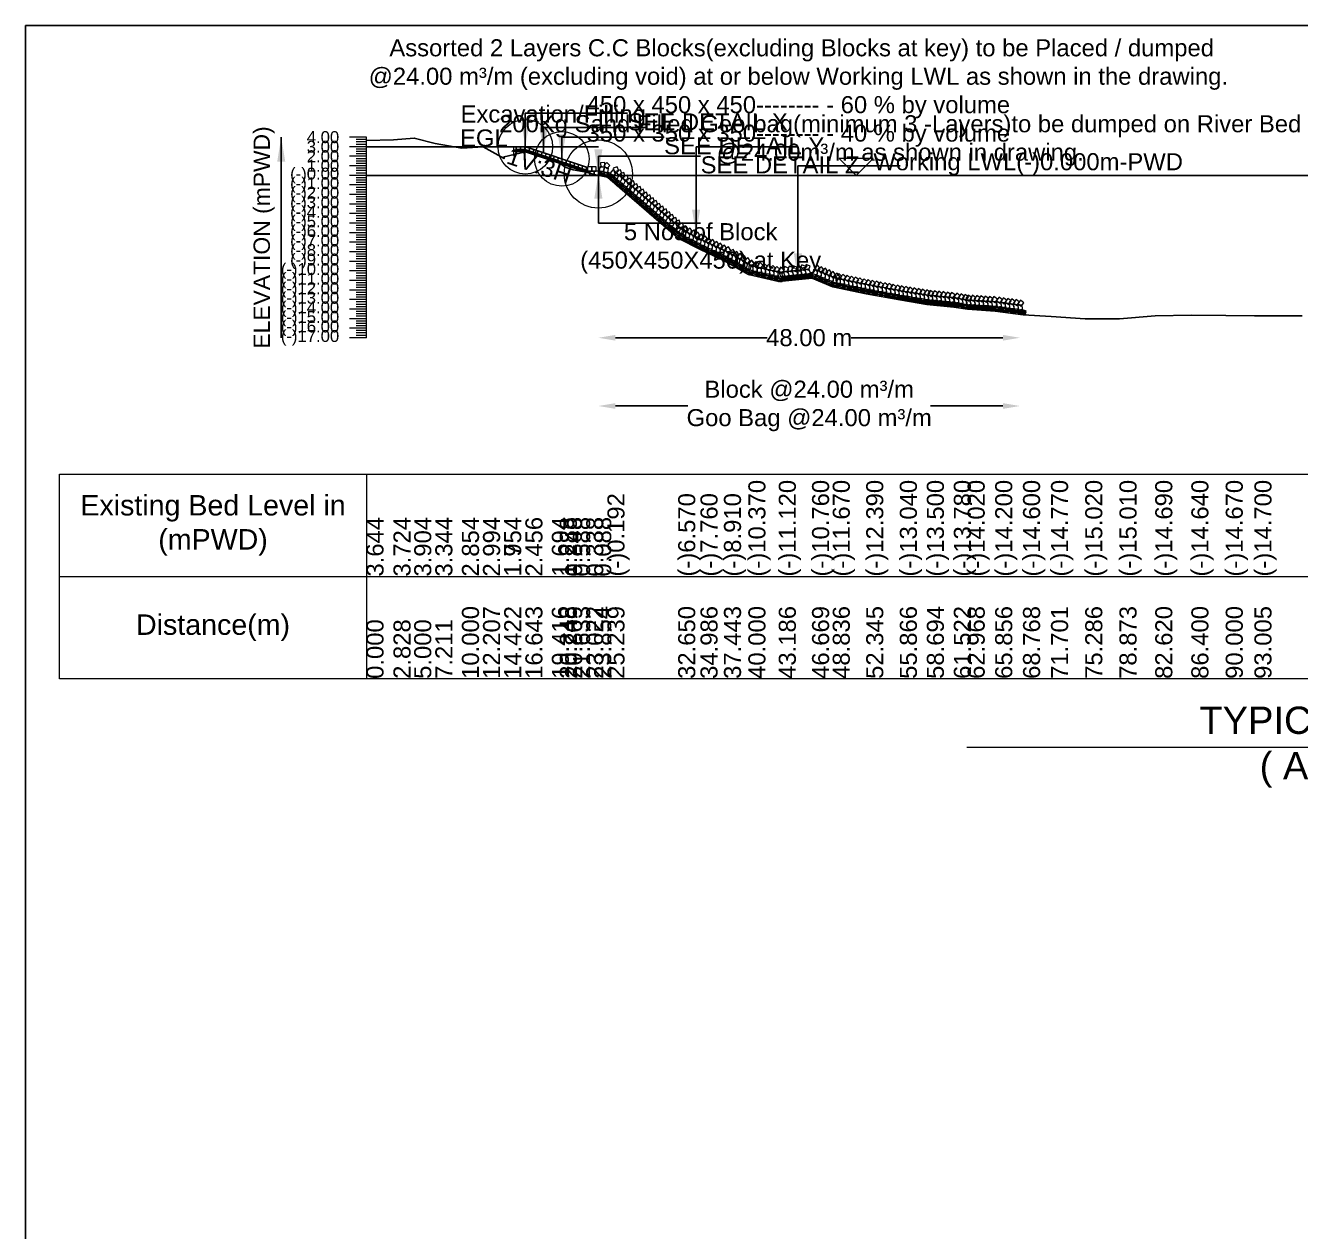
# Model space of a CAD drawing. Header units: inches. Extents: x 89000 to 845000, y -7071 to 18.
# Drawn here: x 325000 to 328739, y -3536 to 0 of the extents above; entities that cross this region are included whole.
import ezdxf

# ---------------------------------------------------------------- set-up
doc = ezdxf.new("R2010")
doc.units = ezdxf.units.IN
doc.header["$LTSCALE"] = 7
doc.header["$MEASUREMENT"] = 0
for name, color, linetype, lineweight in [('Cross section Data Border', 7, 'Continuous', 9), ('Cross Section Labels', 7, 'Continuous', 9), ('Existing_Bed_Level for Xsection', 7, 'Continuous', 25), ('Long Section Labels', 7, 'Continuous', 9)]:
    doc.layers.add(name, color=color, linetype=linetype, lineweight=lineweight)
doc.styles.get("Standard").update_dxf_attribs({"font": 'arial.ttf'})
doc.dimstyles.new('Appron Lebeling Style', dxfattribs={"dimtxt": 50, "dimasz": 50, "dimexe": 0.18, "dimexo": 0.0625, "dimgap": 0.09, "dimtad": 0, "dimtih": 1, "dimtoh": 1, "dimdec": 4, "dimzin": 0, "dimdsep": 46, "dimtxsty": 'Standard', "dimcen": 0.09, "dimse1": 1, "dimse2": 1, "dimadec": 0, "dimazin": 0, "dimtfac": 1, "dimtdec": 4, "dimtofl": 0, "dimtmove": 0, "dimatfit": 3, "dimfxl": 1, "dimtolj": 1, "dimtzin": 0, "dimarcsym": 0})
doc.dimstyles.get("Standard").update_dxf_attribs({"dimtxt": 0.18, "dimasz": 0.18, "dimexe": 0.18, "dimexo": 0.0625, "dimgap": 0.09, "dimtad": 0, "dimtih": 1, "dimtoh": 1, "dimdec": 4, "dimzin": 0, "dimdsep": 46, "dimtxsty": 'Standard', "dimcen": 0.09, "dimadec": 0, "dimazin": 0, "dimtfac": 1, "dimtdec": 4, "dimtofl": 0, "dimtmove": 0, "dimatfit": 3, "dimfxl": 1, "dimtolj": 1, "dimtzin": 0, "dimarcsym": 0})

# ---------------------------------------------------------------- blocks, each defined once
blk = doc.blocks.new('*D25')
at = {"layer": 'Cross Section Labels', "color": 0, "lineweight": -2, "transparency": 16777216}
for p, q in [((326730.1, -915.4), (327174.8, -915.4)), ((327866.7, -915.4), (327422, -915.4))]:
    blk.add_line(p, q, dxfattribs=at)
at = {"layer": 'Cross Section Labels', "color": 0, "transparency": 16777216}
for points in [[(326730.1, -907.1), (326730.1, -923.8), (326680.1, -915.4)], [(327866.7, -907.1), (327866.7, -923.8), (327916.7, -915.4)]]:
    blk.add_solid(points, dxfattribs=at)
at = {"layer": 'Defpoints', "color": 0, "transparency": 16777216}
for p in [(326680.1, -439.4), (327916.7, -847), (327916.7, -915.4)]:
    blk.add_point(p, dxfattribs=at)
at = {"layer": 'Cross Section Labels', "color": 0, "transparency": 16777216, "insert": (327298.4, -915.4), "char_height": 50, "attachment_point": 5}
blk.add_mtext('\\A1;48.00 m', dxfattribs=at)
blk = doc.blocks.new('*D26')
at = {"layer": 'Cross Section Labels', "color": 0, "lineweight": -2, "transparency": 16777216}
for p, q in [((326730.1, -1115.4), (326942.8, -1115.4)), ((327866.7, -1115.4), (327654, -1115.4))]:
    blk.add_line(p, q, dxfattribs=at)
at = {"layer": 'Cross Section Labels', "color": 0, "transparency": 16777216}
for points in [[(326730.1, -1107.1), (326730.1, -1123.8), (326680.1, -1115.4)], [(327866.7, -1107.1), (327866.7, -1123.8), (327916.7, -1115.4)]]:
    blk.add_solid(points, dxfattribs=at)
at = {"layer": 'Defpoints', "color": 0, "transparency": 16777216}
for p in [(326680.1, -439.4), (327916.7, -847), (327916.7, -1115.4)]:
    blk.add_point(p, dxfattribs=at)
at = {"layer": 'Cross Section Labels', "color": 0, "transparency": 16777216, "insert": (327298.4, -1115.4), "char_height": 50, "attachment_point": 5}
blk.add_mtext('\\A1;Block @24.00 m³/m ^JGoo Bag @24.00 m³/m ', dxfattribs=at)

msp = doc.modelspace()

# ---------------------------------------------------------------- linework, layer by layer
msp.add_lwpolyline([(325000, 0), (335000, 0), (335000, -7071), (325000, -7071)], close=True)
at = {"layer": 'Cross section Data Border'}
msp.add_lwpolyline([(325100, -1315.44), (333941.2499, -1315.44), (333941.2499, -1915.44), (325100, -1915.44)], close=True, dxfattribs=at)
for points in [[(326000, -1315.44), (326000, -1915.44)], [(325100, -1615.44), (333941.2499, -1615.44)]]:
    msp.add_lwpolyline(points, dxfattribs=at)
at = {"layer": 'Cross Section Labels'}
msp.add_lwpolyline([(327436.4934, -439.44), (327486.4934, -389.44), (327386.4934, -389.44)], close=True, dxfattribs=at)
msp.add_lwpolyline([(327760.62495, -2115.44), (329920.62495, -2115.44), (332080.62495, -2115.44)], dxfattribs=at)
for centre, radius in [((326465.8934, -355.44), 80), ((326572.9934, -391.14), 80), ((326680.0934, -435.24), 100)]:
    msp.add_circle(centre, radius, dxfattribs=at)
at = {"layer": 'Existing_Bed_Level for Xsection'}
for points in [[(326000, -337.408), (326079.19596, -335.168), (326140, -330.128), (326201.91087, -345.808), (326280, -359.528), (326341.78356, -355.608), (326403.82174, -390.328), (326403.82174, -384.728), (326466.01288, -370.672), (326543.66166, -392.008), (326566.95679, -403.376), (326582.64226, -415.696), (326605.73261, -422.976), (326644.60841, -429.976), (326667.90418, -436.976), (326706.68805, -444.816), (326914.19035, -623.4), (326979.59992, -656.72), (327048.41213, -688.92), (327120, -729.8), (327209.19808, -750.8), (327306.73333, -740.72), (327367.42093, -766.2), (327465.66026, -786.36), (327564.24551, -804.56), (327643.43543, -817.44), (327722.6259, -825.28), (327763.11089, -832), (327843.96529, -837.04), (327925.4963, -848.24), (328007.62148, -853), (328108.01139, -860), (328208.45285, -859.72), (328313.34909, -850.76), (328419.20648, -849.36), (328520, -850.2), (328604.15053, -851.04), (328744.14285, -851.6)], [(326680.0934, -355.44), (326000, -355.44)], [(326648.5934, -416.34), (326467.18658, -355.87106), (326465.8934, -355.44), (326464.53027, -355.44), (326439.33027, -355.44)], [(326439.33027, -363.84), (326464.53027, -363.84), (326648.5934, -425.19438)], [(326439.33027, -366.64), (326464.07589, -366.64), (326644.67589, -426.84)], [(326439.33027, -369.44), (326463.62151, -369.44), (326642.2934, -428.9973)], [(326000, -439.44), (333841.2499, -439.44)]]:
    msp.add_lwpolyline(points, dxfattribs=at)
at = {"layer": 'Long Section Labels'}
for points in [[(326000, -327.44), (325950, -327.44)], [(326000, -334.44), (325970, -334.44)], [(326000, -915.44), (326000, -887.44), (326000, -859.44), (326000, -831.44), (326000, -803.44), (326000, -775.44), (326000, -747.44), (326000, -719.44), (326000, -691.44), (326000, -663.44), (326000, -635.44), (326000, -607.44), (326000, -579.44), (326000, -551.44), (326000, -523.44), (326000, -495.44), (326000, -467.44), (326000, -439.44), (326000, -411.44), (326000, -383.44), (326000, -355.44), (326000, -327.44)], [(326000, -355.44), (325950, -355.44)], [(326000, -341.44), (325970, -341.44)], [(326000, -348.44), (325970, -348.44)], [(326000, -362.44), (325970, -362.44)], [(326000, -369.44), (325970, -369.44)], [(326000, -383.44), (325950, -383.44)], [(326000, -376.44), (325970, -376.44)], [(326000, -390.44), (325970, -390.44)], [(326000, -397.44), (325970, -397.44)], [(326000, -404.44), (325970, -404.44)], [(326000, -411.44), (325950, -411.44)], [(326000, -439.44), (325950, -439.44)], [(326000, -418.44), (325970, -418.44)], [(326000, -425.44), (325970, -425.44)], [(326000, -432.44), (325970, -432.44)], [(326000, -446.44), (325970, -446.44)], [(326000, -467.44), (325950, -467.44)], [(326000, -453.44), (325970, -453.44)], [(326000, -460.44), (325970, -460.44)], [(326000, -474.44), (325970, -474.44)], [(326000, -481.44), (325970, -481.44)], [(326000, -495.44), (325950, -495.44)], [(326000, -523.44), (325950, -523.44)], [(326000, -488.44), (325970, -488.44)], [(326000, -502.44), (325970, -502.44)], [(326000, -509.44), (325970, -509.44)], [(326000, -516.44), (325970, -516.44)], [(326000, -551.44), (325950, -551.44)], [(326000, -530.44), (325970, -530.44)], [(326000, -537.44), (325970, -537.44)], [(326000, -544.44), (325970, -544.44)], [(326000, -558.44), (325970, -558.44)], [(326000, -579.44), (325950, -579.44)], [(326000, -565.44), (325970, -565.44)], [(326000, -572.44), (325970, -572.44)], [(326000, -586.44), (325970, -586.44)], [(326000, -593.44), (325970, -593.44)], [(326000, -607.44), (325950, -607.44)], [(326000, -635.44), (325950, -635.44)], [(326000, -600.44), (325970, -600.44)], [(326000, -614.44), (325970, -614.44)], [(326000, -621.44), (325970, -621.44)], [(326000, -628.44), (325970, -628.44)], [(326000, -663.44), (325950, -663.44)], [(326000, -642.44), (325970, -642.44)], [(326000, -649.44), (325970, -649.44)], [(326000, -656.44), (325970, -656.44)], [(326000, -670.44), (325970, -670.44)], [(326000, -691.44), (325950, -691.44)], [(326000, -677.44), (325970, -677.44)], [(326000, -684.44), (325970, -684.44)], [(326000, -698.44), (325970, -698.44)], [(326000, -705.44), (325970, -705.44)], [(326000, -719.44), (325950, -719.44)], [(326000, -747.44), (325950, -747.44)], [(326000, -712.44), (325970, -712.44)], [(326000, -726.44), (325970, -726.44)], [(326000, -733.44), (325970, -733.44)], [(326000, -740.44), (325970, -740.44)], [(326000, -775.44), (325950, -775.44)], [(326000, -754.44), (325970, -754.44)], [(326000, -761.44), (325970, -761.44)], [(326000, -768.44), (325970, -768.44)], [(326000, -782.44), (325970, -782.44)], [(326000, -803.44), (325950, -803.44)], [(326000, -789.44), (325970, -789.44)], [(326000, -796.44), (325970, -796.44)], [(326000, -810.44), (325970, -810.44)], [(326000, -817.44), (325970, -817.44)], [(326000, -831.44), (325950, -831.44)], [(326000, -859.44), (325950, -859.44)], [(326000, -824.44), (325970, -824.44)], [(326000, -838.44), (325970, -838.44)], [(326000, -845.44), (325970, -845.44)], [(326000, -852.44), (325970, -852.44)], [(326000, -887.44), (325950, -887.44)], [(326000, -866.44), (325970, -866.44)], [(326000, -873.44), (325970, -873.44)], [(326000, -880.44), (325970, -880.44)], [(326000, -894.44), (325970, -894.44)], [(326000, -915.44), (325950, -915.44)], [(326000, -901.44), (325970, -901.44)], [(326000, -908.44), (325970, -908.44)]]:
    msp.add_lwpolyline(points, dxfattribs=at)
for points in [[(326439.33027, -355.44), (326430.93027, -355.44), (326430.93027, -368.04), (326439.33027, -368.04)], [(326439.33027, -368.04), (326430.93027, -368.04), (326430.93027, -380.64), (326439.33027, -380.64)], [(326451.93027, -355.44), (326439.33027, -355.44), (326439.33027, -363.84), (326451.93027, -363.84)], [(326464.53027, -355.44), (326451.93027, -355.44), (326451.93027, -363.84), (326464.53027, -363.84)], [(326479.13999, -359.85553), (326467.18658, -355.87106), (326464.53027, -363.84), (326476.48368, -367.82447)], [(326491.0934, -363.84), (326479.13999, -359.85553), (326476.48368, -367.82447), (326488.43709, -371.80894)], [(326503.04681, -367.82447), (326491.0934, -363.84), (326488.43709, -371.80894), (326500.3905, -375.79341)], [(326515.00022, -371.80894), (326503.04681, -367.82447), (326500.3905, -375.79341), (326512.34391, -379.77788)], [(326526.95363, -375.79341), (326515.00022, -371.80894), (326512.34391, -379.77788), (326524.29731, -383.76235)], [(326538.90704, -379.77788), (326526.95363, -375.79341), (326524.29731, -383.76235), (326536.25072, -387.74682)], [(326550.86045, -383.76235), (326538.90704, -379.77788), (326536.25072, -387.74682), (326548.20413, -391.73129)], [(326562.81386, -387.74682), (326550.86045, -383.76235), (326548.20413, -391.73129), (326560.15754, -395.71576)], [(326574.76727, -391.73129), (326562.81386, -387.74682), (326560.15754, -395.71576), (326572.11095, -399.70023)], [(326586.72068, -395.71576), (326574.76727, -391.73129), (326572.11095, -399.70023), (326584.06436, -403.6847)], [(326598.67409, -399.70023), (326586.72068, -395.71576), (326584.06436, -403.6847), (326596.01777, -407.66917)], [(326610.6275, -403.6847), (326598.67409, -399.70023), (326596.01777, -407.66917), (326607.97118, -411.65364)], [(326622.5809, -407.66917), (326610.6275, -403.6847), (326607.97118, -411.65364), (326619.92459, -415.63811)], [(326634.53431, -411.65364), (326622.5809, -407.66917), (326619.92459, -415.63811), (326631.878, -419.62258)], [(326698.73665, -401.48465), (326686.16128, -402.27217), (326686.9488, -414.84753), (326699.52416, -414.06002)], [(326714.08482, -410.10224), (326704.63252, -401.77073), (326696.30101, -411.22303), (326705.75331, -419.55454)], [(326646.48772, -415.63811), (326634.53431, -411.65364), (326631.878, -419.62258), (326643.83141, -423.60705)], [(326654.8934, -426.84), (326642.2934, -426.84), (326642.2934, -439.44), (326654.8934, -439.44)], [(326661.1934, -414.24), (326648.5934, -414.24), (326648.5934, -426.84), (326661.1934, -426.84)], [(326667.4934, -426.84), (326654.8934, -426.84), (326654.8934, -439.44), (326667.4934, -439.44)], [(326673.7934, -414.24), (326661.1934, -414.24), (326661.1934, -426.84), (326673.7934, -426.84)], [(326680.0934, -426.84), (326667.4934, -426.84), (326667.4934, -439.44), (326680.0934, -439.44)], [(326697.76955, -415.58946), (326685.41935, -413.09292), (326682.92281, -425.44311), (326695.27301, -427.93966)], [(326710.11974, -418.086), (326697.76955, -415.58946), (326695.27301, -427.93966), (326707.6232, -430.4362)], [(326732.30765, -431.40093), (326722.75752, -423.18174), (326714.53834, -432.73187), (326724.08847, -440.95105)], [(326739.67157, -426.37748), (326735.50339, -414.48688), (326723.61279, -418.65506), (326727.78098, -430.54566)], [(326741.85778, -439.62011), (326732.30765, -431.40093), (326724.08847, -440.95105), (326733.6386, -449.17024)], [(326749.2217, -434.59666), (326745.05352, -422.70607), (326733.16292, -426.87425), (326737.3311, -438.76484)], [(326750.93235, -445.56077), (326739.57925, -440.09568), (326734.11416, -451.44877), (326745.46725, -456.91386)], [(326758.77183, -442.81585), (326754.60365, -430.92525), (326742.71305, -435.09343), (326746.88123, -446.98403)], [(326760.48248, -453.77996), (326749.12938, -448.31486), (326743.66429, -459.66796), (326755.01738, -465.13305)], [(326768.32196, -451.03504), (326764.15378, -439.14444), (326752.26318, -443.31262), (326756.43136, -455.20322)], [(326777.87209, -459.25422), (326773.70391, -447.36363), (326761.81331, -451.53181), (326765.98149, -463.4224)], [(326770.0326, -461.99914), (326758.67951, -456.53405), (326753.21442, -467.88715), (326764.56751, -473.35224)], [(326779.58273, -470.21833), (326768.22964, -464.75324), (326762.76455, -476.10633), (326774.11764, -481.57143)], [(326787.42222, -467.47341), (326783.25403, -455.58281), (326771.36344, -459.751), (326775.53162, -471.64159)], [(326789.13286, -478.43752), (326777.77977, -472.97243), (326772.31468, -484.32552), (326783.66777, -489.79061)], [(326796.97234, -475.6926), (326792.80416, -463.802), (326780.91357, -467.97018), (326785.08175, -479.86078)], [(326798.68299, -486.6567), (326787.3299, -481.19161), (326781.8648, -492.54471), (326793.2179, -498.0098)], [(326806.52247, -483.91178), (326802.35429, -472.02119), (326790.4637, -476.18937), (326794.63188, -488.07997)], [(326816.0726, -492.13097), (326811.90442, -480.24038), (326800.01383, -484.40856), (326804.18201, -496.29915)], [(326808.23312, -494.87589), (326796.88003, -489.4108), (326791.41493, -500.76389), (326802.76803, -506.22899)], [(326817.78325, -503.09508), (326806.43015, -497.62999), (326800.96506, -508.98308), (326812.31816, -514.44817)], [(326825.62273, -500.35016), (326821.45455, -488.45956), (326809.56395, -492.62774), (326813.73214, -504.51834)], [(326827.33338, -511.31427), (326815.98028, -505.84917), (326810.51519, -517.20227), (326821.86829, -522.66736)], [(326835.17286, -508.56935), (326831.00468, -496.67875), (326819.11408, -500.84693), (326823.28227, -512.73753)], [(326836.88351, -519.53345), (326825.53041, -514.06836), (326820.06532, -525.42146), (326831.41842, -530.88655)], [(326844.72299, -516.78853), (326840.55481, -504.89794), (326828.66421, -509.06612), (326832.83239, -520.95671)], [(326846.43364, -527.75264), (326835.08054, -522.28755), (326829.61545, -533.64064), (326840.96854, -539.10574)], [(326854.27312, -525.00772), (326850.10494, -513.11712), (326838.21434, -517.28531), (326842.38252, -529.1759)], [(326863.82325, -533.22691), (326859.65507, -521.33631), (326847.76447, -525.50449), (326851.93265, -537.39509)], [(326855.98377, -535.97183), (326844.63067, -530.50674), (326839.16558, -541.85983), (326850.51867, -547.32492)], [(326865.53389, -544.19101), (326854.1808, -538.72592), (326848.71571, -550.07902), (326860.0688, -555.54411)], [(326873.37338, -541.44609), (326869.2052, -529.5555), (326857.3146, -533.72368), (326861.48278, -545.61428)], [(326875.08402, -552.4102), (326863.73093, -546.94511), (326858.26584, -558.2982), (326869.61893, -563.7633)], [(326882.92351, -549.66528), (326878.75532, -537.77469), (326866.86473, -541.94287), (326871.03291, -553.83346)], [(326884.63415, -560.62939), (326873.28106, -555.1643), (326867.81597, -566.51739), (326879.16906, -571.98248)], [(326892.47363, -557.88447), (326888.30545, -545.99387), (326876.41486, -550.16205), (326880.58304, -562.05265)], [(326902.02376, -566.10366), (326897.85558, -554.21306), (326885.96499, -558.38124), (326890.13317, -570.27184)], [(326894.18428, -568.84858), (326882.83119, -563.38348), (326877.36609, -574.73658), (326888.71919, -580.20167)], [(326903.73441, -577.06776), (326892.38132, -571.60267), (326886.91622, -582.95577), (326898.26932, -588.42086)], [(326911.57389, -574.32284), (326907.40571, -562.43225), (326895.51512, -566.60043), (326899.6833, -578.49102)], [(326913.28454, -585.28695), (326901.93144, -579.82186), (326896.46635, -591.17495), (326907.81945, -596.64004)], [(326921.12402, -582.54203), (326916.95584, -570.65143), (326905.06524, -574.81961), (326909.23343, -586.71021)], [(326922.83467, -593.50614), (326911.48157, -588.04104), (326906.01648, -599.39414), (326917.36958, -604.85923)], [(326930.67415, -590.76122), (326926.50597, -578.87062), (326914.61537, -583.0388), (326918.78356, -594.9294)], [(326932.3848, -601.72532), (326921.0317, -596.26023), (326915.56661, -607.61333), (326926.91971, -613.07842)], [(326940.22428, -598.9804), (326936.0561, -587.08981), (326924.1655, -591.25799), (326928.33368, -603.14858)], [(326944.91588, -599.22108), (326938.0461, -588.6586), (326927.48362, -595.52838), (326934.3534, -606.09086)], [(326956.14311, -604.94029), (326949.27333, -594.37781), (326938.71084, -601.24759), (326945.58063, -611.81008)], [(326937.95128, -603.74726), (326925.62584, -601.13122), (326923.0098, -613.45665), (326935.33523, -616.0727)], [(326949.1785, -609.46647), (326936.85307, -606.85043), (326934.23703, -619.17587), (326946.56246, -621.79191)], [(326960.40573, -615.18569), (326948.08029, -612.56964), (326945.46425, -624.89508), (326957.78969, -627.51112)], [(326967.37034, -610.65951), (326960.50055, -600.09702), (326949.93807, -606.9668), (326956.80785, -617.52929)], [(326971.63295, -620.9049), (326959.30752, -618.28886), (326956.69148, -630.61429), (326969.01691, -633.23033)], [(326978.59756, -616.37872), (326971.72778, -605.81623), (326961.1653, -612.68602), (326968.03508, -623.2485)], [(326982.86018, -626.62411), (326970.53475, -624.00807), (326967.91871, -636.3335), (326980.24414, -638.94954)], [(326989.82479, -622.09793), (326982.95501, -611.53545), (326972.39252, -618.40523), (326979.2623, -628.96771)], [(326994.08741, -632.34332), (326981.76197, -629.72728), (326979.14593, -642.05271), (326991.47137, -644.66876)], [(327001.05202, -627.81714), (326994.18223, -617.25466), (326983.61975, -624.12444), (326990.48953, -634.68693)], [(327004.67586, -637.21244), (326992.26978, -635.01033), (326990.06768, -647.41641), (327002.47375, -649.61852)], [(327011.4851, -632.45572), (327004.26569, -622.12905), (326993.93901, -629.34846), (327001.15842, -639.67513)], [(327022.89743, -637.79601), (327015.67802, -627.46934), (327005.35135, -634.68875), (327012.57076, -645.01542)], [(327034.30976, -643.1363), (327027.09035, -632.80963), (327016.76368, -640.02904), (327023.98309, -650.35571)], [(327016.08819, -642.55273), (327003.68211, -640.35062), (327001.48001, -652.7567), (327013.88608, -654.9588)], [(327027.50052, -647.89302), (327015.09444, -645.69091), (327012.89234, -658.09699), (327025.29842, -660.29909)], [(327038.91285, -653.23331), (327026.50678, -651.0312), (327024.30467, -663.43728), (327036.71075, -665.63938)], [(327045.72209, -648.47659), (327038.50268, -638.14992), (327028.17601, -645.36933), (327035.39542, -655.696)], [(327050.32518, -658.57359), (327037.91911, -656.37149), (327035.717, -668.77757), (327048.12308, -670.97967)], [(327057.13442, -653.81688), (327049.91501, -643.49021), (327039.58834, -650.70962), (327046.80775, -661.03629)], [(327061.73752, -663.91388), (327049.33144, -661.71178), (327047.12933, -674.11785), (327059.53541, -676.31996)], [(327068.54675, -659.15717), (327061.32734, -648.8305), (327051.00067, -656.04991), (327058.22008, -666.37658)], [(327074.6632, -671.32509), (327062.47657, -668.12415), (327059.27563, -680.31078), (327071.46226, -683.51172)], [(327081.83576, -667.13624), (327075.47759, -656.25812), (327064.59946, -662.61629), (327070.95763, -673.49442)], [(327092.77742, -673.38444), (327086.41925, -662.50632), (327075.54112, -668.86449), (327081.8993, -679.74262)], [(327103.71909, -679.63264), (327097.36091, -668.75451), (327086.48279, -675.11269), (327092.84096, -685.99082)], [(327085.60486, -677.57329), (327073.41823, -674.37234), (327070.21729, -686.55898), (327082.40392, -689.75992)], [(327096.54653, -683.82148), (327084.35989, -680.62054), (327081.15895, -692.80717), (327093.34558, -696.00811)], [(327107.48819, -690.06968), (327095.30156, -686.86874), (327092.10062, -699.05537), (327104.28725, -702.25631)], [(327114.66075, -685.88084), (327108.30258, -675.00271), (327097.42445, -681.36089), (327103.78263, -692.23901)], [(327118.42985, -696.31788), (327106.24322, -693.11694), (327103.04228, -705.30357), (327115.22891, -708.50451)], [(327125.60242, -692.12904), (327119.24424, -681.25091), (327108.36612, -687.60909), (327114.72429, -698.48721)], [(327129.37152, -702.56608), (327117.18489, -699.36514), (327113.98395, -711.55177), (327126.17058, -714.75271)], [(327136.54408, -698.37724), (327130.18591, -687.49911), (327119.30778, -693.85729), (327125.66595, -704.73541)], [(327133.52526, -703.91384), (327120.93123, -704.3016), (327121.31899, -716.89563), (327133.91302, -716.50787)], [(327139.21483, -697.86232), (327130.03188, -689.23484), (327121.4044, -698.41779), (327130.58735, -707.04527)], [(327145.78994, -706.80133), (327133.19591, -707.18909), (327133.58367, -719.78312), (327146.1777, -719.39536)], [(327151.47951, -700.74981), (327142.29656, -692.12233), (327133.66908, -701.30528), (327142.85203, -709.93276)], [(327158.05462, -709.68882), (327145.46059, -710.07658), (327145.84835, -722.67061), (327158.44238, -722.28285)], [(327163.74419, -703.6373), (327154.56124, -695.00982), (327145.93376, -704.19277), (327155.11671, -712.82025)], [(327176.00887, -706.52478), (327166.82592, -697.8973), (327158.19844, -707.08025), (327167.38139, -715.70773)], [(327188.27355, -709.41227), (327179.0906, -700.78479), (327170.46312, -709.96774), (327179.64607, -718.59522)], [(327200.53824, -712.29976), (327191.35529, -703.67228), (327182.7278, -712.85523), (327191.91075, -721.48271)], [(327212.80292, -715.18725), (327203.61997, -706.55976), (327194.99249, -715.74271), (327204.17544, -724.3702)], [(327225.0676, -718.07473), (327215.88465, -709.44725), (327207.25717, -718.6302), (327216.44012, -727.25768)], [(327225.98843, -713.38462), (327214.4836, -708.24663), (327209.34561, -719.75145), (327220.85043, -724.88945)], [(327238.52167, -712.08934), (327227.01685, -706.95135), (327221.87885, -718.45618), (327233.38368, -723.59417)], [(327251.05492, -710.79407), (327239.55009, -705.65607), (327234.4121, -717.1609), (327245.91693, -722.29889)], [(327263.58817, -709.49879), (327252.08334, -704.3608), (327246.94535, -715.86562), (327258.45017, -721.00362)], [(327276.12141, -708.20351), (327264.61658, -703.06552), (327259.47859, -714.57035), (327270.98342, -719.70834)], [(327288.65466, -706.90824), (327277.14983, -701.77025), (327272.01184, -713.27507), (327283.51666, -718.41306)], [(327301.1879, -705.61296), (327289.68308, -700.47497), (327284.54508, -711.97979), (327296.04991, -717.11779)], [(327330.33183, -712.13558), (327322.70356, -702.10715), (327312.67512, -709.73542), (327320.30339, -719.76385)], [(327341.9494, -717.01328), (327334.32113, -706.98484), (327324.2927, -714.61312), (327331.92097, -724.64155)], [(327170.3193, -712.5763), (327157.72527, -712.96406), (327158.11303, -725.5581), (327170.70707, -725.17034)], [(327182.58399, -715.46379), (327169.98995, -715.85155), (327170.37772, -728.44558), (327182.97175, -728.05782)], [(327194.84867, -718.35128), (327182.25464, -718.73904), (327182.6424, -731.33307), (327195.23643, -730.94531)], [(327207.11335, -721.23876), (327194.51932, -721.62653), (327194.90708, -734.22056), (327207.50111, -733.8328)], [(327219.37803, -724.12625), (327206.784, -724.51401), (327207.17176, -737.10805), (327219.76579, -736.72028)], [(327222.59864, -720.96759), (327210.8286, -725.46494), (327215.32595, -737.23498), (327227.09599, -732.73763)], [(327235.13189, -719.67231), (327223.36185, -724.16966), (327227.85919, -735.9397), (327239.62923, -731.44236)], [(327247.66513, -718.37704), (327235.89509, -722.87438), (327240.39244, -734.64442), (327252.16248, -730.14708)], [(327260.19838, -717.08176), (327248.42834, -721.57911), (327252.92568, -733.34915), (327264.69573, -728.8518)], [(327272.73163, -715.78648), (327260.96158, -720.28383), (327265.45893, -732.05387), (327277.22897, -727.55653)], [(327285.26487, -714.49121), (327273.49483, -718.98855), (327277.99218, -730.75859), (327289.76222, -726.26125)], [(327297.79812, -713.19593), (327286.02808, -717.69328), (327290.52542, -729.46332), (327302.29546, -724.96597)], [(327323.7191, -717.16189), (327311.2346, -715.45975), (327309.53246, -727.94425), (327322.01696, -729.64639)], [(327335.33667, -722.03959), (327322.85217, -720.33745), (327321.15003, -732.82195), (327333.63453, -734.52409)], [(327346.95425, -726.91729), (327334.46975, -725.21515), (327332.76761, -737.69965), (327345.25211, -739.40179)], [(327353.56698, -721.89098), (327345.93871, -711.86254), (327335.91027, -719.49082), (327343.53855, -729.51925)], [(327358.57182, -731.79499), (327346.08732, -730.09285), (327344.38518, -742.57735), (327356.86968, -744.27949)], [(327365.18455, -726.76867), (327357.55628, -716.74024), (327347.52785, -724.36851), (327355.15612, -734.39695)], [(327370.1894, -736.67269), (327357.7049, -734.97055), (327356.00276, -747.45505), (327368.48726, -749.15719)], [(327376.80213, -731.64637), (327369.17386, -721.61794), (327359.14542, -729.24621), (327366.7737, -739.27465)], [(327381.80697, -741.55039), (327369.32247, -739.84825), (327367.62033, -752.33275), (327380.10483, -754.03489)], [(327388.4197, -736.52407), (327380.79143, -726.49564), (327370.763, -734.12391), (327378.39127, -744.15234)], [(327389.0981, -741.76197), (327376.52047, -742.51245), (327377.27094, -755.09008), (327389.84857, -754.3396)], [(327394.61094, -735.54903), (327385.18321, -727.18972), (327376.82391, -736.61745), (327386.25163, -744.97676)], [(327401.44089, -744.29488), (327388.86326, -745.04535), (327389.61373, -757.62298), (327402.19136, -756.87251)], [(327406.95373, -738.08193), (327397.526, -729.72263), (327389.16669, -739.15035), (327398.59442, -747.50966)], [(327413.78367, -746.82778), (327401.20604, -747.57825), (327401.95652, -760.15588), (327414.53415, -759.40541)], [(327419.29651, -740.61484), (327409.86879, -732.25553), (327401.50948, -741.68325), (327410.93721, -750.04256)], [(327431.6393, -743.14774), (327422.21158, -734.78843), (327413.85227, -744.21615), (327423.27999, -752.57546)], [(327443.98209, -745.68064), (327434.55437, -737.32133), (327426.19506, -746.74906), (327435.62278, -755.10836)], [(327456.32488, -748.21354), (327446.89715, -739.85423), (327438.53785, -749.28196), (327447.96557, -757.64127)], [(327468.66766, -750.74644), (327459.23994, -742.38714), (327450.88063, -751.81486), (327460.30836, -760.17417)], [(327481.01045, -753.27935), (327471.58273, -744.92004), (327463.22342, -754.34776), (327472.65114, -762.70707)], [(327492.74155, -755.26869), (327483.14979, -747.09812), (327474.97923, -756.68988), (327484.57099, -764.86045)], [(327426.12646, -749.36068), (327413.54883, -750.11116), (327414.29931, -762.68879), (327426.87694, -761.93831)], [(327438.46925, -751.89358), (327425.89162, -752.64406), (327426.64209, -765.22169), (327439.21972, -764.47121)], [(327450.81204, -754.42648), (327438.23441, -755.17696), (327438.98488, -767.75459), (327451.56251, -767.00411)], [(327463.15482, -756.95939), (327450.57719, -757.70986), (327451.32767, -770.28749), (327463.9053, -769.53702)], [(327475.49761, -759.49229), (327462.91998, -760.24276), (327463.67046, -772.82039), (327476.24809, -772.06992)], [(327487.3531, -761.58981), (327474.79284, -762.58975), (327475.79277, -775.15001), (327488.35303, -774.15007)], [(327499.74372, -763.87726), (327487.18346, -764.8772), (327488.1834, -777.43746), (327500.74366, -776.43752)], [(327505.13218, -757.55614), (327495.54042, -749.38558), (327487.36985, -758.97734), (327496.96161, -767.1479)], [(327512.13434, -766.16472), (327499.57408, -767.16466), (327500.57402, -779.72492), (327513.13428, -778.72498)], [(327517.5228, -759.8436), (327507.93104, -751.67303), (327499.76047, -761.26479), (327509.35224, -769.43536)], [(327524.52497, -768.45217), (327511.96471, -769.45211), (327512.96464, -782.01237), (327525.5249, -781.01243)], [(327529.91342, -762.13105), (327520.32166, -753.96049), (327512.1511, -763.55225), (327521.74286, -771.72281)], [(327536.91559, -770.73963), (327524.35533, -771.73957), (327525.35527, -784.29983), (327537.91553, -783.29989)], [(327542.30405, -764.41851), (327532.71229, -756.24794), (327524.54172, -765.8397), (327534.13348, -774.01027)], [(327549.30621, -773.02709), (327536.74595, -774.02702), (327537.74589, -786.58728), (327550.30615, -785.58735)], [(327554.69467, -766.70596), (327545.10291, -758.5354), (327536.93234, -768.12716), (327546.52411, -776.29772)], [(327561.69684, -775.31454), (327549.13658, -776.31448), (327550.13651, -788.87474), (327562.69677, -787.8748)], [(327567.08529, -768.99342), (327557.49353, -760.82285), (327549.32297, -770.41461), (327558.91473, -778.58518)], [(327573.51049, -777.3983), (327560.9744, -778.66579), (327562.24189, -791.20187), (327574.77798, -789.93438)], [(327578.76295, -770.96373), (327568.99918, -762.99952), (327561.03497, -772.76329), (327570.79874, -780.7275)], [(327585.94706, -779.42107), (327573.41098, -780.68856), (327574.67847, -793.22464), (327587.21455, -791.95715)], [(327591.19953, -772.9865), (327581.43575, -765.02229), (327573.47154, -774.78606), (327583.23532, -782.75027)], [(327598.38364, -781.44384), (327585.84755, -782.71133), (327587.11504, -795.24742), (327599.65113, -793.97992)], [(327603.6361, -775.00927), (327593.87233, -767.04506), (327585.90812, -776.80883), (327595.67189, -784.77305)], [(327610.82021, -783.46661), (327598.28412, -784.7341), (327599.55162, -797.27019), (327612.0877, -796.0027)], [(327616.07268, -777.03204), (327606.3089, -769.06783), (327598.34469, -778.8316), (327608.10847, -786.79582)], [(327628.50925, -779.05481), (327618.74548, -771.0906), (327610.78127, -780.85437), (327620.54504, -788.81859)], [(327640.94583, -781.07758), (327631.18205, -773.11337), (327623.21784, -782.87715), (327632.98162, -790.84136)], [(327653.3824, -783.10036), (327643.61863, -775.13614), (327635.65442, -784.89992), (327645.41819, -792.86413)], [(327663.75494, -783.78705), (327653.51239, -776.44879), (327646.17412, -786.69134), (327656.41668, -794.0296)], [(327676.29364, -785.0284), (327666.05109, -777.69014), (327658.71283, -787.93269), (327668.95538, -795.27096)], [(327688.83234, -786.26976), (327678.58979, -778.93149), (327671.25153, -789.17405), (327681.49408, -796.51231)], [(327701.37104, -787.51111), (327691.12849, -780.17285), (327683.79023, -790.4154), (327694.03278, -797.75366)], [(327713.90975, -788.75247), (327703.66719, -781.4142), (327696.32893, -791.65676), (327706.57148, -798.99502)], [(327726.44845, -789.99382), (327716.2059, -782.65556), (327708.86763, -792.89811), (327719.11018, -800.23637)], [(327741.19052, -792.38478), (327731.45271, -784.38885), (327723.45678, -794.12667), (327733.19459, -802.1226)], [(327623.25679, -785.48938), (327610.7207, -786.75687), (327611.98819, -799.29296), (327624.52428, -798.02547)], [(327635.69336, -787.51215), (327623.15727, -788.77964), (327624.42477, -801.31573), (327636.96085, -800.04824)], [(327648.12994, -789.53492), (327635.59385, -790.80241), (327636.86134, -803.3385), (327649.39743, -802.07101)], [(327658.915, -790.53738), (327646.48267, -792.58608), (327648.53136, -805.01841), (327660.96369, -802.96972)], [(327671.4537, -791.77874), (327659.02137, -793.82743), (327661.07006, -806.25976), (327673.50239, -804.21107)], [(327683.9924, -793.02009), (327671.56007, -795.06878), (327673.60876, -807.50112), (327686.04109, -805.45242)], [(327696.5311, -794.26145), (327684.09877, -796.31014), (327686.14746, -808.74247), (327698.57979, -806.69378)], [(327709.0698, -795.5028), (327696.63747, -797.55149), (327698.68617, -809.98382), (327711.1185, -807.93513)], [(327721.60851, -796.74415), (327709.17617, -798.79285), (327711.22487, -811.22518), (327723.6572, -809.17649)], [(327735.91716, -798.80223), (327723.37701, -800.02894), (327724.60372, -812.56908), (327737.14386, -811.34237)], [(327748.34708, -800.86544), (327735.80694, -802.09215), (327737.03365, -814.63229), (327749.57379, -813.40559)], [(327753.62045, -794.44799), (327743.88264, -786.45206), (327735.88671, -796.18988), (327745.62452, -804.18581)], [(327760.77701, -802.92865), (327748.23687, -804.15536), (327749.46358, -816.69551), (327762.00372, -815.4688)], [(327766.05038, -796.51121), (327756.31257, -788.51528), (327748.31664, -798.25309), (327758.05445, -806.24902)], [(327774.98878, -797.1804), (327764.48578, -790.22003), (327757.5254, -800.72303), (327768.0284, -807.68341)], [(327770.39789, -804.10252), (327758.04841, -806.60262), (327760.54851, -818.9521), (327772.89799, -816.452)], [(327787.56437, -797.96429), (327777.06137, -791.00392), (327770.10099, -801.50692), (327780.604, -808.4673)], [(327782.97348, -804.88641), (327770.624, -807.38651), (327773.12411, -819.73599), (327785.47358, -817.23589)], [(327800.13997, -798.74818), (327789.63696, -791.78781), (327782.67658, -802.29081), (327793.17959, -809.25119)], [(327795.54907, -805.6703), (327783.1996, -808.1704), (327785.6997, -820.51988), (327798.04917, -818.01978)], [(327812.71556, -799.53207), (327802.21255, -792.5717), (327795.25217, -803.0747), (327805.75518, -810.03508)], [(327808.12466, -806.45419), (327795.77519, -808.95429), (327798.27529, -821.30377), (327810.62476, -818.80367)], [(327825.29115, -800.31596), (327814.78814, -793.35559), (327807.82777, -803.85859), (327818.33077, -810.81897)], [(327820.70025, -807.23808), (327808.35078, -809.73818), (327810.85088, -822.08766), (327823.20035, -819.58756)], [(327837.86674, -801.09985), (327827.36374, -794.13948), (327820.40336, -804.64248), (327830.90636, -811.60286)], [(327833.27585, -808.02197), (327820.92637, -810.52207), (327823.42647, -822.87155), (327835.77595, -820.37145)], [(327850.44233, -801.88374), (327839.93933, -794.92337), (327832.97895, -805.42637), (327843.48196, -812.38675)], [(327845.85144, -808.80586), (327833.50197, -811.30596), (327836.00207, -823.65544), (327848.35154, -821.15534)], [(327865.51566, -804.17598), (327855.55802, -796.45552), (327847.83756, -806.41315), (327857.7952, -814.13361)], [(327860.42383, -810.7384), (327847.9229, -812.31534), (327849.49985, -824.81627), (327862.00078, -823.23933)], [(327877.99843, -805.89075), (327868.04079, -798.17029), (327860.32033, -808.12792), (327870.27797, -815.84838)], [(327872.9066, -812.45317), (327860.40567, -814.03011), (327861.98262, -826.53104), (327874.48355, -824.9541)], [(327890.4812, -807.60552), (327880.52356, -799.88506), (327872.8031, -809.84269), (327882.76074, -817.56315)], [(327885.38937, -814.16794), (327872.88844, -815.74488), (327874.46539, -828.24581), (327886.96632, -826.66887)], [(327902.96397, -809.32029), (327893.00633, -801.59983), (327885.28587, -811.55747), (327895.24351, -819.27793)], [(327897.87214, -815.88271), (327885.37121, -817.45966), (327886.94816, -829.96059), (327899.44909, -828.38364)], [(327915.44674, -811.03506), (327905.48911, -803.3146), (327897.76865, -813.27224), (327907.72628, -820.9927)], [(327910.35491, -817.59748), (327897.85398, -819.17443), (327899.43093, -831.67536), (327911.93186, -830.09841)], [(327927.92951, -812.74983), (327917.97188, -805.02937), (327910.25142, -814.98701), (327920.20905, -822.70747)], [(327922.83768, -819.31225), (327910.33675, -820.8892), (327911.9137, -833.39013), (327924.41463, -831.81318)]]:
    msp.add_lwpolyline(points, close=True, dxfattribs=at)
for centre, major_axis in [((326689.69862, -438.95352), (9.13365, -1.84633)), ((326690.64176, -434.28789), (9.13365, -1.84633)), ((326691.5849, -429.62226), (9.13365, -1.84633)), ((326708.86407, -443.5487), (7.06285, -6.07855)), ((326711.96909, -439.94087), (7.06285, -6.07855)), ((326715.07412, -436.33304), (7.06285, -6.07855)), ((326722.98977, -455.70579), (7.06285, -6.07855)), ((326726.09479, -452.09796), (7.06285, -6.07855)), ((326729.19982, -448.49013), (7.06285, -6.07855)), ((326737.11547, -467.86288), (7.06285, -6.07855)), ((326740.2205, -464.25505), (7.06285, -6.07855)), ((326743.32552, -460.64723), (7.06285, -6.07855)), ((326751.24117, -480.01997), (7.06285, -6.07855)), ((326754.3462, -476.41214), (7.06285, -6.07855)), ((326757.45122, -472.80432), (7.06285, -6.07855)), ((326765.36687, -492.17706), (7.06285, -6.07855)), ((326768.4719, -488.56923), (7.06285, -6.07855)), ((326771.57693, -484.96141), (7.06285, -6.07855)), ((326779.49258, -504.33415), (7.06285, -6.07855)), ((326782.5976, -500.72632), (7.06285, -6.07855)), ((326785.70263, -497.1185), (7.06285, -6.07855)), ((326793.61828, -516.49124), (7.06285, -6.07855)), ((326796.7233, -512.88342), (7.06285, -6.07855)), ((326799.82833, -509.27559), (7.06285, -6.07855)), ((326807.74398, -528.64833), (7.06285, -6.07855)), ((326810.84901, -525.04051), (7.06285, -6.07855)), ((326813.95403, -521.43268), (7.06285, -6.07855)), ((326821.86968, -540.80542), (7.06285, -6.07855)), ((326824.97471, -537.1976), (7.06285, -6.07855)), ((326828.07973, -533.58977), (7.06285, -6.07855)), ((326835.99538, -552.96251), (7.06285, -6.07855)), ((326839.10041, -549.35469), (7.06285, -6.07855)), ((326842.20544, -545.74686), (7.06285, -6.07855)), ((326850.12109, -565.11961), (7.06285, -6.07855)), ((326853.22611, -561.51178), (7.06285, -6.07855)), ((326856.33114, -557.90395), (7.06285, -6.07855)), ((326864.24679, -577.2767), (7.06285, -6.07855)), ((326867.35181, -573.66887), (7.06285, -6.07855)), ((326870.45684, -570.06104), (7.06285, -6.07855)), ((326878.37249, -589.43379), (7.06285, -6.07855)), ((326881.47752, -585.82596), (7.06285, -6.07855)), ((326884.58254, -582.21813), (7.06285, -6.07855)), ((326892.49819, -601.59088), (7.06285, -6.07855)), ((326895.60322, -597.98305), (7.06285, -6.07855)), ((326898.70824, -594.37523), (7.06285, -6.07855)), ((326906.62389, -613.74797), (7.06285, -6.07855)), ((326909.72892, -610.14014), (7.06285, -6.07855)), ((326912.83395, -606.53232), (7.06285, -6.07855)), ((326921.15661, -624.27764), (8.30316, -4.22968)), ((326923.3172, -620.03625), (8.30316, -4.22968)), ((326925.47779, -615.79485), (8.30316, -4.22968)), ((326937.76292, -632.73699), (8.30316, -4.22968)), ((326939.92352, -628.4956), (8.30316, -4.22968)), ((326942.08411, -624.2542), (8.30316, -4.22968)), ((326956.52983, -636.95495), (8.30316, -4.22968)), ((326958.69042, -632.71355), (8.30316, -4.22968)), ((326954.36924, -641.19634), (8.30316, -4.22968)), ((326970.97556, -649.65569), (8.30316, -4.22968)), ((326973.13615, -645.4143), (8.30316, -4.22968)), ((326975.29674, -641.1729), (8.30316, -4.22968)), ((326987.62409, -657.84715), (8.44005, -3.94944)), ((326989.64153, -653.53582), (8.44005, -3.94944)), ((326991.65897, -649.2245), (8.44005, -3.94944)), ((327004.50419, -665.74603), (8.44005, -3.94944)), ((327006.52163, -661.4347), (8.44005, -3.94944)), ((327008.53908, -657.12338), (8.44005, -3.94944)), ((327021.3843, -673.64491), (8.44005, -3.94944)), ((327023.40174, -669.33358), (8.44005, -3.94944)), ((327025.41918, -665.02226), (8.44005, -3.94944)), ((327040.28185, -677.23246), (8.44005, -3.94944)), ((327042.29929, -672.92114), (8.44005, -3.94944)), ((327038.26441, -681.54379), (8.44005, -3.94944)), ((327055.07995, -689.98692), (8.09197, -4.62089)), ((327057.44038, -685.8534), (8.09197, -4.62089)), ((327059.80081, -681.71988), (8.09197, -4.62089)), ((327071.26389, -699.2287), (8.09197, -4.62089)), ((327073.62432, -695.09518), (8.09197, -4.62089)), ((327075.98475, -690.96166), (8.09197, -4.62089)), ((327087.44782, -708.47048), (8.09197, -4.62089)), ((327089.80826, -704.33696), (8.09197, -4.62089)), ((327092.16869, -700.20344), (8.09197, -4.62089)), ((327105.99219, -713.57874), (8.09197, -4.62089)), ((327108.35262, -709.44522), (8.09197, -4.62089)), ((327103.63176, -717.71226), (8.09197, -4.62089)), ((327119.8157, -726.95404), (8.09197, -4.62089)), ((327122.17613, -722.82052), (8.09197, -4.62089)), ((327124.53656, -718.687), (8.09197, -4.62089)), ((327137.15673, -731.39416), (9.07041, -2.13546)), ((327138.24756, -726.76083), (9.07041, -2.13546)), ((327139.33839, -722.12751), (9.07041, -2.13546)), ((327155.29756, -735.66507), (9.07041, -2.13546)), ((327156.38839, -731.03175), (9.07041, -2.13546)), ((327157.47922, -726.39842), (9.07041, -2.13546)), ((327173.43839, -739.93599), (9.07041, -2.13546)), ((327174.52922, -735.30266), (9.07041, -2.13546)), ((327175.62004, -730.66934), (9.07041, -2.13546)), ((327191.57921, -744.2069), (9.07041, -2.13546)), ((327192.67004, -739.57358), (9.07041, -2.13546)), ((327193.76087, -734.94025), (9.07041, -2.13546)), ((327209.72004, -748.47782), (9.07041, -2.13546)), ((327210.81087, -743.84449), (9.07041, -2.13546)), ((327211.9017, -739.21117), (9.07041, -2.13546)), ((327226.48886, -737.04966), (9.26903, 0.95793)), ((327226.97819, -741.78445), (9.26903, 0.95793)), ((327227.46751, -746.51923), (9.26903, 0.95793)), ((327245.02692, -735.13381), (9.26903, 0.95793)), ((327245.51625, -739.86859), (9.26903, 0.95793)), ((327246.00558, -744.60337), (9.26903, 0.95793)), ((327263.56499, -733.21795), (9.26903, 0.95793)), ((327264.05431, -737.95273), (9.26903, 0.95793)), ((327264.54364, -742.68751), (9.26903, 0.95793)), ((327282.10305, -731.30209), (9.26903, 0.95793)), ((327282.59238, -736.03687), (9.26903, 0.95793)), ((327283.0817, -740.77165), (9.26903, 0.95793)), ((327300.64111, -729.38623), (9.26903, 0.95793)), ((327301.13044, -734.12101), (9.26903, 0.95793)), ((327301.61977, -738.8558), (9.26903, 0.95793)), ((327320.32518, -743.84534), (8.59184, -3.60733)), ((327322.16786, -739.45648), (8.59184, -3.60733)), ((327324.01055, -735.06762), (8.59184, -3.60733)), ((327337.50886, -751.06), (8.59184, -3.60733)), ((327339.35155, -746.67114), (8.59184, -3.60733)), ((327341.19423, -742.28228), (8.59184, -3.60733)), ((327358.37792, -749.49694), (8.59184, -3.60733)), ((327354.69255, -758.27466), (8.59184, -3.60733)), ((327356.53523, -753.8858), (8.59184, -3.60733)), ((327371.65393, -764.63907), (9.12818, -1.87322)), ((327372.6108, -759.97624), (9.12818, -1.87322)), ((327373.56768, -755.31341), (9.12818, -1.87322)), ((327389.91028, -768.38551), (9.12818, -1.87322)), ((327390.86716, -763.72268), (9.12818, -1.87322)), ((327391.82403, -759.05985), (9.12818, -1.87322)), ((327408.16664, -772.13196), (9.12818, -1.87322)), ((327409.12351, -767.46913), (9.12818, -1.87322)), ((327410.08039, -762.8063), (9.12818, -1.87322)), ((327426.42299, -775.8784), (9.12818, -1.87322)), ((327427.37987, -771.21557), (9.12818, -1.87322)), ((327428.33674, -766.55274), (9.12818, -1.87322)), ((327444.67935, -779.62484), (9.12818, -1.87322)), ((327445.63622, -774.96201), (9.12818, -1.87322)), ((327446.59309, -770.29918), (9.12818, -1.87322)), ((327462.9357, -783.37129), (9.12818, -1.87322)), ((327463.89257, -778.70846), (9.12818, -1.87322)), ((327464.84945, -774.04563), (9.12818, -1.87322)), ((327481.20403, -786.80935), (9.16355, -1.6917)), ((327482.06818, -782.12844), (9.16355, -1.6917)), ((327482.93233, -777.44754), (9.16355, -1.6917)), ((327500.39529, -785.51185), (9.16355, -1.6917)), ((327501.25944, -780.83094), (9.16355, -1.6917)), ((327519.58655, -784.21434), (9.16355, -1.6917)), ((327537.91366, -787.59774), (9.16355, -1.6917)), ((327499.53114, -790.19275), (9.16355, -1.6917)), ((327517.85825, -793.57615), (9.16355, -1.6917)), ((327518.7224, -788.89525), (9.16355, -1.6917)), ((327536.18536, -796.95955), (9.16355, -1.6917)), ((327537.04951, -792.27865), (9.16355, -1.6917)), ((327554.51247, -800.34295), (9.16355, -1.6917)), ((327555.37662, -795.66205), (9.16355, -1.6917)), ((327556.24077, -790.98115), (9.16355, -1.6917)), ((327572.81985, -803.54332), (9.19754, -1.49595)), ((327573.58401, -798.84505), (9.19754, -1.49595)), ((327574.34817, -794.14679), (9.19754, -1.49595)), ((327591.21493, -806.53522), (9.19754, -1.49595)), ((327591.97909, -801.83696), (9.19754, -1.49595)), ((327592.74324, -797.1387), (9.19754, -1.49595)), ((327609.61, -809.52712), (9.19754, -1.49595)), ((327610.37416, -804.82886), (9.19754, -1.49595)), ((327611.13832, -800.1306), (9.19754, -1.49595)), ((327628.00508, -812.51903), (9.19754, -1.49595)), ((327628.76924, -807.82076), (9.19754, -1.49595)), ((327629.5334, -803.1225), (9.19754, -1.49595)), ((327646.27376, -815.32937), (9.27307, -0.91805)), ((327646.74272, -810.59252), (9.27307, -0.91805)), ((327647.21167, -805.85568), (9.27307, -0.91805)), ((327664.8199, -817.16547), (9.27307, -0.91805)), ((327665.28885, -812.42862), (9.27307, -0.91805)), ((327665.75781, -807.69178), (9.27307, -0.91805)), ((327683.36603, -819.00157), (9.27307, -0.91805)), ((327683.83498, -814.26472), (9.27307, -0.91805)), ((327684.30394, -809.52788), (9.27307, -0.91805)), ((327701.91216, -820.83767), (9.27307, -0.91805)), ((327702.38112, -816.10082), (9.27307, -0.91805)), ((327702.85007, -811.36398), (9.27307, -0.91805)), ((327720.45829, -822.67377), (9.27307, -0.91805)), ((327720.92725, -817.93692), (9.27307, -0.91805)), ((327721.39621, -813.20008), (9.27307, -0.91805)), ((327739.01962, -825.58859), (9.19262, -1.52586)), ((327739.79906, -820.89284), (9.19262, -1.52586)), ((327740.57849, -816.19709), (9.19262, -1.52586)), ((327758.1843, -823.94456), (9.19262, -1.52586)), ((327758.96374, -819.24881), (9.19262, -1.52586)), ((327776.28475, -820.89809), (9.30035, -0.57973)), ((327794.88545, -822.05755), (9.30035, -0.57973)), ((327813.48615, -823.21701), (9.30035, -0.57973)), ((327832.08685, -824.37647), (9.30035, -0.57973)), ((327757.40487, -828.64031), (9.19262, -1.52586)), ((327775.69248, -830.39965), (9.30035, -0.57973)), ((327775.98862, -825.64887), (9.30035, -0.57973)), ((327794.29318, -831.55911), (9.30035, -0.57973)), ((327794.58932, -826.80833), (9.30035, -0.57973)), ((327812.89388, -832.71857), (9.30035, -0.57973)), ((327813.19001, -827.96779), (9.30035, -0.57973)), ((327831.49458, -833.87803), (9.30035, -0.57973)), ((327831.79071, -829.12725), (9.30035, -0.57973)), ((327850.22695, -835.49782), (9.2317, -1.26817)), ((327850.87476, -830.78211), (9.2317, -1.26817)), ((327851.52256, -826.06639), (9.2317, -1.26817)), ((327868.69036, -838.03416), (9.2317, -1.26817)), ((327869.33816, -833.31844), (9.2317, -1.26817)), ((327869.98596, -828.60273), (9.2317, -1.26817)), ((327887.15376, -840.57049), (9.2317, -1.26817)), ((327887.80156, -835.85478), (9.2317, -1.26817)), ((327888.44937, -831.13907), (9.2317, -1.26817)), ((327905.61717, -843.10683), (9.2317, -1.26817)), ((327906.26497, -838.39112), (9.2317, -1.26817)), ((327906.91277, -833.6754), (9.2317, -1.26817)), ((327924.08057, -845.64317), (9.2317, -1.26817)), ((327924.72837, -840.92746), (9.2317, -1.26817)), ((327925.37618, -836.21174), (9.2317, -1.26817))]:
    msp.add_ellipse(centre, major_axis=major_axis, ratio=0.255, dxfattribs=at)

# ---------------------------------------------------------------- texts
at = {"layer": 'Cross section Data Border', "char_height": 60, "width": 800, "attachment_point": 5}
for s, insert in [('Existing Bed Level in (mPWD)', (325550, -1465.44)), ('Distance(m)', (325550, -1765.44))]:
    msp.add_mtext(s, dxfattribs=dict(at, insert=insert))
at = {"layer": 'Cross Section Labels'}
for s, insert, char_height, attachment_point in [(' Assorted 2 Layers C.C Blocks(excluding Blocks at key) to be Placed / dumped^J@24.00 m³/m (excluding void) at or below Working LWL as shown in the drawing.^J450 x 450 x 450-------- - 60 % by volume^J350 x 350 x 350-------- - 40 % by volume', (327266.62706, -355.44), 50, 8), ('Excavation/Filling', (326819.4434, -299.44), 50, 9), ('200Kg Sand Filled Geo-bag(minimum 3 -Layers)to be dumped on River Bed^J@24.00m³/m as shown in drawing.', (327565.37884, -411.44), 50, 8), ('SEE DETAIL X', (326765.8934, -257.44), 50, 1), ('EGL', (326414.13027, -355.44), 50, 9), ('SEE DETAIL Y', (326872.9934, -327.44), 50, 1), ('Working LWL(-)0.000m-PWD', (327486.4934, -439.44), 50, 7), ('SEE DETAIL Z', (326980.0934, -383.44), 50, 1), ('5 Nos of Block ^J(450X450X450) at Key', (326980.0934, -579.44), 50, 2), ('TYPICAL SECTION OF KATAKHALI KHAL AT KM 102.200^J( APPLICABLE FROM KM 102.120 TO KM 102.200)', (329920.62495, -2115.44), 80, 5)]:
    msp.add_mtext(s, dxfattribs=dict(at, insert=insert, char_height=char_height, attachment_point=attachment_point))
at = {"layer": 'Cross Section Labels', "insert": (326515.01621, -386.57157), "char_height": 50, "attachment_point": 2, "rotation": 341.56505118}
msp.add_mtext('1V:3H', dxfattribs=at)
at = {"layer": 'Long Section Labels', "rotation": 90}
for s, insert, char_height, attachment_point in [('ELEVATION (mPWD)', (325700, -621.44), 48, 5), ('(-)10.370', (327120, -1615.44), 50, 1), ('(-)11.120', (327209.19808, -1615.44), 50, 1), ('(-)10.760', (327306.73333, -1615.44), 50, 1), ('(-)11.670', (327367.42093, -1615.44), 50, 1), ('(-)12.390', (327465.66026, -1615.44), 50, 1), ('(-)13.040', (327564.24551, -1615.44), 50, 1), ('(-)13.500', (327643.43543, -1615.44), 50, 1), ('(-)13.500', (327643.43543, -1615.44), 50, 1), ('(-)13.780', (327722.6259, -1615.44), 50, 1), ('(-)14.020', (327763.11089, -1615.44), 50, 1), ('(-)14.200', (327843.96529, -1615.44), 50, 1), ('(-)14.600', (327925.4963, -1615.44), 50, 1), ('(-)14.600', (327925.4963, -1615.44), 50, 1), ('(-)14.600', (327925.4963, -1615.44), 50, 1), ('(-)14.770', (328007.62148, -1615.44), 50, 1), ('(-)15.020', (328108.01139, -1615.44), 50, 1), ('(-)15.010', (328208.45285, -1615.44), 50, 1), ('(-)14.690', (328313.34909, -1615.44), 50, 1), ('(-)14.640', (328419.20648, -1615.44), 50, 1), ('(-)14.670', (328520, -1615.44), 50, 1), ('(-)14.700', (328604.15053, -1615.44), 50, 1), ('(-)0.192', (326706.68805, -1615.44), 50, 1), ('(-)6.570', (326914.19035, -1615.44), 50, 1), ('(-)7.760', (326979.59992, -1615.44), 50, 1), ('(-)8.910', (327048.41213, -1615.44), 50, 1), ('3.644', (326000, -1615.44), 50, 1), ('3.724', (326079.19596, -1615.44), 50, 1), ('3.904', (326140, -1615.44), 50, 1), ('3.344', (326201.91087, -1615.44), 50, 1), ('2.854', (326280, -1615.44), 50, 1), ('2.994', (326341.78356, -1615.44), 50, 1), ('1.954', (326403.82174, -1615.44), 50, 1), ('1.754', (326403.82174, -1615.44), 50, 1), ('2.456', (326466.01288, -1615.44), 50, 1), ('1.694', (326543.66166, -1615.44), 50, 1), ('1.288', (326566.95679, -1615.44), 50, 1), ('0.848', (326582.64226, -1615.44), 50, 1), ('0.588', (326605.73261, -1615.44), 50, 1), ('0.338', (326644.60841, -1615.44), 50, 1), ('0.088', (326667.90418, -1615.44), 50, 1), ('10.000', (326280, -1915.44), 50, 1), ('12.207', (326341.78356, -1915.44), 50, 1), ('14.422', (326403.82174, -1915.44), 50, 1), ('14.422', (326403.82174, -1915.44), 50, 1), ('16.643', (326466.01288, -1915.44), 50, 1), ('19.416', (326543.66166, -1915.44), 50, 1), ('20.248', (326566.95679, -1915.44), 50, 1), ('20.809', (326582.64226, -1915.44), 50, 1), ('21.633', (326605.73261, -1915.44), 50, 1), ('23.022', (326644.60841, -1915.44), 50, 1), ('23.854', (326667.90418, -1915.44), 50, 1), ('25.239', (326706.68805, -1915.44), 50, 1), ('32.650', (326914.19035, -1915.44), 50, 1), ('34.986', (326979.59992, -1915.44), 50, 1), ('37.443', (327048.41213, -1915.44), 50, 1), ('40.000', (327120, -1915.44), 50, 1), ('43.186', (327209.19808, -1915.44), 50, 1), ('46.669', (327306.73333, -1915.44), 50, 1), ('48.836', (327367.42093, -1915.44), 50, 1), ('52.345', (327465.66026, -1915.44), 50, 1), ('55.866', (327564.24551, -1915.44), 50, 1), ('58.694', (327643.43543, -1915.44), 50, 1), ('61.522', (327722.6259, -1915.44), 50, 1), ('62.968', (327763.11089, -1915.44), 50, 1), ('65.856', (327843.96529, -1915.44), 50, 1), ('68.768', (327925.4963, -1915.44), 50, 1), ('71.701', (328007.62148, -1915.44), 50, 1), ('75.286', (328108.01139, -1915.44), 50, 1), ('78.873', (328208.45285, -1915.44), 50, 1), ('82.620', (328313.34909, -1915.44), 50, 1), ('86.400', (328419.20648, -1915.44), 50, 1), ('90.000', (328520, -1915.44), 50, 1), ('93.005', (328604.15053, -1915.44), 50, 1), ('0.000', (326000, -1915.44), 50, 1), ('2.828', (326079.19596, -1915.44), 50, 1), ('5.000', (326140, -1915.44), 50, 1), ('7.211', (326201.91087, -1915.44), 50, 1)]:
    msp.add_mtext(s, dxfattribs=dict(at, insert=insert, char_height=char_height, attachment_point=attachment_point))
at = {"layer": 'Long Section Labels', "char_height": 35, "attachment_point": 6}
for s, insert in [('4.00', (325920, -327.44)), ('3.00', (325920, -355.44)), ('2.00', (325920, -383.44)), ('1.00', (325920, -411.44)), ('(-)0.00', (325920, -439.44)), ('(-)1.00', (325920, -467.44)), ('(-)2.00', (325920, -495.44)), ('(-)3.00', (325920, -523.44)), ('(-)4.00', (325920, -551.44)), ('(-)5.00', (325920, -579.44)), ('(-)6.00', (325920, -607.44)), ('(-)7.00', (325920, -635.44)), ('(-)8.00', (325920, -663.44)), ('(-)9.00', (325920, -691.44)), ('(-)10.00', (325920, -719.44)), ('(-)11.00', (325920, -747.44)), ('(-)12.00', (325920, -775.44)), ('(-)13.00', (325920, -803.44)), ('(-)14.00', (325920, -831.44)), ('(-)15.00', (325920, -859.44)), ('(-)16.00', (325920, -887.44)), ('(-)17.00', (325920, -915.44))]:
    msp.add_mtext(s, dxfattribs=dict(at, insert=insert))

# ---------------------------------------------------------------- dimensions: what is measured, and where the dimension line sits
at = {"layer": 'Cross Section Labels'}
for base, text, picture, middle in [((327916.65536, -915.44), '48.00 m', '*D25', (327298.37438, -915.44)), ((327916.65536, -1115.44), 'Block @24.00 m³/m ^JGoo Bag @24.00 m³/m ', '*D26', (327298.37438, -1115.44))]:
    dim = msp.add_linear_dim(base=base, p1=(326680.0934, -439.44), p2=(327916.65536, -847.02551), text=text, dimstyle='Appron Lebeling Style', dxfattribs=at)
    dim.commit()
    dim.dimension.update_dxf_attribs({"geometry": picture, "text_midpoint": middle})

# ---------------------------------------------------------------- leaders
at = {"layer": 'Cross Section Labels', "annotation_type": 0, "has_hookline": 1, "hookline_direction": 0}
for points, text_width in [([(326465.8934, -355.44), (326465.8934, -257.44), (326765.8034, -257.44)], 466.13233), ([(326519.4434, -370.77), (326519.4434, -299.44), (326819.3534, -299.44)], 533.32196), ([(326572.9934, -391.14), (326572.9934, -327.44), (326872.9034, -327.44)], 466.03001), ([(326680.0934, -435.24), (326680.0934, -383.44), (326980.0034, -383.44)], 460.91405), ([(326966.62706, -611.66791), (326966.62706, -355.44), (327266.53706, -355.44)], 2510.77763), ([(326680.0934, -435.24), (326680.0934, -579.44), (326980.0034, -579.44)], 701.90996), ([(327265.37884, -740.30986), (327265.37884, -411.44), (327565.28884, -411.44)], 2345.7367)]:
    msp.add_leader(points, dimstyle='Standard', override={"dimasz": 72}, dxfattribs=dict(at, text_width=text_width))
at = {"layer": 'Long Section Labels'}
msp.add_leader([(325750, -327.44), (325750, -915.44)], dimstyle='Standard', override={"dimasz": 72}, dxfattribs=at)

doc.saveas('drawing.dxf')
